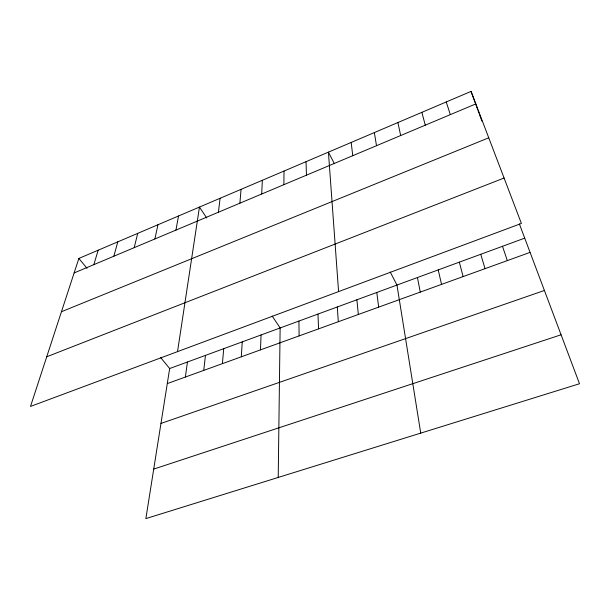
<?xml version="1.0" encoding="UTF-8"?>
<svg xmlns="http://www.w3.org/2000/svg" width="610" height="610" viewBox="0 0 610 610"><rect width="100%" height="100%" fill="white"/><g stroke="black" fill="none" stroke-linecap="round" stroke-linejoin="round"><path stroke-width="0.91" d="M283.886 184.677L284.016 171.059M278.221 477.439L280.135 327.959L272.197 316.064M260.478 349.873L261.065 334.966M261.698 194.01L262.353 180.285M241.293 356.812L242.262 341.867M239.882 203.191L241.049 189.359M222.391 363.651L223.725 348.676M203.755 370.392L205.456 355.386M218.426 212.219L220.08 198.288M185.387 377.033L187.438 362.004M177.533 351.627L199.447 207.08L206.744 218.014M160.689 357.635L169.672 368.531L145.866 518.607L579.5 383.743L519.369 223.9M175.932 230.107L178.532 215.986M154.894 238.952L157.952 224.747M134.208 247.66L137.707 233.371M113.856 256.223L117.783 241.857M93.826 264.648L98.172 250.214M78.865 258.434L30.5 406.435L521.397 223.451L471.057 91.393L78.865 258.434L87.039 268.347M74.123 272.944L475.823 103.906M61.45 311.725L488.747 137.807M46.726 356.774L504.081 178.028M169.672 368.531L524.577 238.19M167.285 383.583L529.945 252.418M160.956 423.447L544.318 290.505M153.72 469.09L561.032 334.806M334.341 163.625L328.424 152.142L338.58 291.595M390.255 272.045L396.965 285.053L420.74 433.115M471.057 91.393L477.699 109.609M478.019 110.494L478.98 113.14M479.628 114.901L481.877 121.077M502.495 246.295L507.322 260.6M446.245 101.961L450.325 114.642M480.749 254.286L485.049 268.659M421.861 112.347L425.277 125.18M459.33 262.147L463.12 276.589M438.232 269.902L441.526 284.397M397.903 122.557L400.678 135.534M417.446 277.535L420.259 292.091M374.349 132.583L376.5 145.706M376.782 292.464L378.673 307.127M351.192 142.45L352.748 155.702M356.888 299.769L358.344 314.486M337.292 306.967L338.314 321.729M317.962 314.066L318.572 328.866M306.037 161.68L306.449 175.184M298.915 321.066L299.121 335.904"/></g></svg>
